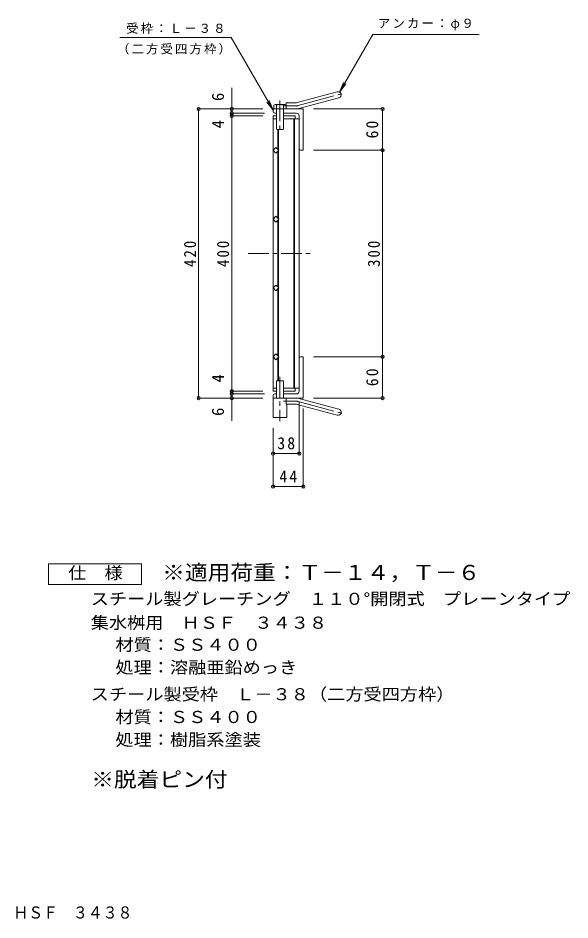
# Model space of a CAD drawing. Units: millimetres, scale not verified. Extents: x -958 to 877, y -823 to 616.
# Drawn here: x 76 to 877, y -823 to 488 of the extents above; entities that cross this region are included whole.
import ezdxf
from ezdxf.enums import TextEntityAlignment as Align

# ---------------------------------------------------------------- set-up
doc = ezdxf.new("R2010")
doc.units = ezdxf.units.MM
doc.header["$LTSCALE"] = 6
doc.header["$PDMODE"] = 32
doc.header["$PDSIZE"] = 4.8
doc.linetypes.add('CHAIN1', pattern=[8, 5, -1, 1, -1])
doc.linetypes.add('CHAIN2', pattern=[12, 9, -1, 1, -1])
for name, color, linetype, lineweight in [('A-1', 2, 'Continuous', 9), ('A-2', 3, 'Continuous', 9), ('A-4', 7, 'Continuous', 9), ('A-5', 7, 'Continuous', 9), ('A-9', 4, 'Continuous', 9), ('F-4_F-4ﾚｲﾔ', 2, 'Continuous', 9)]:
    doc.layers.add(name, color=color, linetype=linetype, lineweight=lineweight)
doc.layers.add('F-5_F-5ﾚｲﾔ', color=2, linetype='Continuous')
doc.styles.add('ＭＳ ゴシック', font='')
doc.styles.get('ＭＳ ゴシック').set_extended_font_data('MS Gothic')

msp = doc.modelspace()

# ---------------------------------------------------------------- linework, layer by layer
at = {"layer": 'A-1'}
for p, q in [((481.09, 364.89), (539.281, 380.482)), ((483.42, 356.196), (541.611, 371.789)), ((445.946, 352.083), (445.946, 355.583)), ((489.946, 355.583), (445.946, 355.583)), ((464.946, 355.583), (464.946, 364.583)), ((478.761, 364.583), (464.946, 364.583)), ((489.946, 355.583), (489.946, 295.583)), ((450.946, 349.583), (448.446, 349.583)), ((479.946, 349.583), (460.946, 349.583)), ((483.946, 345.583), (483.946, 298.083)), ((486.446, 295.583), (489.946, 295.583)), ((483.946, -54.417), (483.946, -6.917)), ((486.446, -4.417), (489.946, -4.417)), ((489.946, -64.417), (489.946, -4.417)), ((445.946, -60.917), (445.946, -64.417)), ((489.946, -64.417), (445.946, -64.417)), ((450.946, -58.418), (448.446, -58.418)), ((479.946, -58.418), (460.946, -58.418)), ((464.946, -64.417), (464.946, -73.417)), ((483.42, -65.031), (541.611, -80.623)), ((478.761, -73.417), (464.946, -73.417)), ((481.09, -73.724), (539.281, -89.316))]:
    msp.add_line(p, q, dxfattribs=at)
at = {"layer": 'A-1', "linetype": 'CHAIN2'}
for p, q in [((482.255, 360.543), (547.422, 378.004)), ((478.761, 360.083), (461.141, 360.083)), ((478.761, -68.917), (461.141, -68.917)), ((482.255, -69.377), (547.422, -86.839))]:
    msp.add_line(p, q, dxfattribs=at)
at = {"layer": 'A-1'}
for centre, radius, start, end in [((540.446, 376.135), 4.5, 285.00014, 104.99991), ((478.761, 373.583), 9, 270, 285.00002), ((478.761, 373.583), 18, 270, 285), ((448.446, 352.083), 2.5, 180, 270), ((479.946, 345.583), 4, 0, 90), ((486.446, 298.083), 2.5, 180, 270), ((486.446, -6.917), 2.5, 90, 180), ((448.446, -60.917), 2.5, 90, 180), ((478.761, -82.418), 18, 75, 90), ((479.946, -54.417), 4, 270, 0), ((478.761, -82.418), 9, 74.99998, 90), ((540.446, -84.97), 4.5, 255.00009, 74.99986)]:
    msp.add_arc(centre, radius, start, end, dxfattribs=at)
at = {"layer": 'A-1', "linetype": 'CHAIN2'}
for centre, start, end in [((478.761, 373.583), 270, 284.99995), ((478.761, -82.417), 75.00005, 90)]:
    msp.add_arc(centre, 13.5, start, end, dxfattribs=at)
at = {"layer": 'A-2'}
for p, q in [((445.946, 345.583), (445.946, -54.417)), ((445.946, 345.583), (450.946, 345.583)), ((445.946, 341.083), (450.946, 341.083)), ((460.946, 345.583), (477.946, 345.583)), ((460.946, 341.083), (483.946, 341.083)), ((475.946, 341.083), (475.946, -49.917)), ((476.946, 341.083), (476.946, -49.917)), ((477.946, 345.583), (477.946, 341.083)), ((483.946, 341.083), (483.946, -49.917)), ((452.946, 325.583), (452.946, 297.068)), ((453.946, 325.583), (453.946, 296.068)), ((452.946, 294.098), (452.946, 197.068)), ((453.946, 295.098), (453.946, 196.068)), ((452.946, 194.098), (452.946, 97.068)), ((453.946, 195.098), (453.946, 96.068)), ((452.946, 94.098), (452.946, 94.098)), ((452.946, -2.932), (452.946, 94.097)), ((453.946, -3.932), (453.946, 95.097)), ((452.946, -39.418), (452.946, -5.903)), ((453.946, -39.418), (453.946, -4.903)), ((445.946, -49.917), (450.946, -49.917)), ((460.946, -49.917), (483.946, -49.917)), ((477.946, -49.917), (477.946, -54.417)), ((445.946, -54.417), (450.946, -54.417)), ((460.946, -54.417), (477.946, -54.417))]:
    msp.add_line(p, q, dxfattribs=at)
at = {"layer": 'A-2', "linetype": 'CHAIN1'}
msp.add_line((409.702, 145.583), (502.83, 145.583), dxfattribs=at)
at = {"layer": 'A-2'}
for points in [[(454.431, 295.583), (450.189, 291.34), (445.946, 295.583), (450.189, 299.826)], [(454.431, 195.583), (450.189, 191.341), (445.946, 195.583), (450.189, 199.826)], [(454.431, 95.583), (450.189, 91.341), (445.946, 95.583), (450.189, 99.826)], [(454.431, -4.417), (450.189, -0.175), (445.946, -4.417), (450.189, -8.66)]]:
    msp.add_lwpolyline(points, close=True, dxfattribs=at)
at = {"layer": 'A-4'}
for p, q in [((385.946, -97.483), (385.946, 386.377)), ((430.946, 355.583), (336.146, 355.583)), ((337.946, -64.418), (337.946, 355.583)), ((504.946, 355.583), (606.746, 355.583)), ((604.946, -64.417), (604.946, 355.583)), ((433.446, 349.583), (384.146, 349.583)), ((430.946, 345.583), (384.146, 345.583)), ((504.946, 295.583), (606.746, 295.583)), ((504.946, -4.417), (606.746, -4.417)), ((430.946, -64.418), (336.146, -64.418)), ((430.946, -54.417), (384.146, -54.417)), ((433.446, -58.417), (384.146, -58.417)), ((504.946, -64.417), (606.746, -64.417)), ((483.946, -69.417), (483.946, -146.818)), ((489.946, -79.417), (489.946, -194.818)), ((445.946, -107.418), (445.946, -194.818)), ((445.946, -145.018), (483.946, -145.018)), ((445.946, -193.018), (489.946, -193.018))]:
    msp.add_line(p, q, dxfattribs=at)
for p in [(337.946, 355.583), (385.946, 355.583), (604.946, 355.583), (385.946, 349.583), (385.946, 345.583), (604.946, 295.583), (604.946, -4.417), (385.946, -54.417), (337.946, -64.418), (385.946, -58.417), (385.946, -64.418), (604.946, -64.417), (445.946, -145.018), (483.946, -145.018), (445.946, -193.018), (489.946, -193.018)]:
    msp.add_point(p, dxfattribs=at)
at = {"layer": 'A-5'}
for p, q in [((385.018, 459.363), (223.528, 459.363)), ((445.946, 353.833), (385.018, 459.363)), ((542.696, 380.033), (591.044, 463.775)), ((591.044, 463.775), (745.472, 463.775)), ((542.696, 380.033), (548.436, 393.891)), ((542.696, 380.033), (551.827, 391.933)), ((445.946, 353.833), (440.206, 367.691)), ((445.946, 353.833), (436.814, 365.733))]:
    msp.add_line(p, q, dxfattribs=at)
at = {"layer": 'A-9', "linetype": 'CHAIN1'}
for p, q in [((455.946, 367.723), (455.946, 322.05)), ((455.946, -33.487), (455.946, -97.85))]:
    msp.add_line(p, q, dxfattribs=at)
at = {"layer": 'A-9'}
for p, q in [((447.061, 361.24), (447.061, 355.583)), ((462.888, 361.983), (449.004, 361.983)), ((450.946, 326.395), (450.946, 361.24)), ((460.946, 326.395), (460.946, 361.24)), ((464.831, 361.24), (464.831, 355.583)), ((451.758, 325.583), (450.946, 326.395)), ((451.758, 325.583), (460.134, 325.583)), ((460.134, 325.583), (460.946, 326.395)), ((460.946, -39.418), (450.946, -39.418)), ((450.946, -64.418), (450.946, -39.418)), ((460.946, -64.418), (460.946, -39.418)), ((465.946, -73.418), (465.946, -92.418))]:
    msp.add_line(p, q, dxfattribs=at)
msp.add_lwpolyline([(445.946, -64.418), (445.946, -92.418), (465.946, -92.418)], dxfattribs=at)
for centre, radius, start, end in [((449.004, 359.073), 2.91, 48.12389, 131.8763), ((455.946, 344.793), 17.19, 73.09029, 106.90971), ((462.888, 359.073), 2.91, 48.1237, 131.87611)]:
    msp.add_arc(centre, radius, start, end, dxfattribs=at)
at = {"layer": 'F-4_F-4ﾚｲﾔ'}
msp.add_lwpolyline([(119.959, -335.42), (119.959, -305.42), (254.959, -305.42), (254.959, -335.42)], close=True, dxfattribs=at)

# ---------------------------------------------------------------- texts
at = {"layer": 'A-4', "color": 2, "style": 'ＭＳ ゴシック'}
for s, p in [('6', (379.946, 367.165)), ('4', (379.946, 327.461)), ('4', (379.946, -41.768)), ('6', (379.946, -90.398))]:
    msp.add_text(s, height=17.6, rotation=90, dxfattribs=at).set_placement(p, align=Align.BOTTOM_LEFT)
at = {"layer": 'A-4', "color": 2, "char_height": 17.6, "attachment_point": 7, "rotation": 90, "style": 'ＭＳ ゴシック'}
for s, insert in [('\\T1.27;\\W0.95;60', (598.946, 312.833)), ('\\T1.27;\\W0.9;420', (334.346, 126.083)), ('\\T1.27;\\W0.9;400', (382.346, 126.083)), ('\\T1.27;\\W0.9;300', (601.346, 126.083)), ('\\T1.27;\\W0.95;60', (598.946, -47.167))]:
    msp.add_mtext(s, dxfattribs=dict(at, insert=insert))
at = {"layer": 'A-4', "color": 2, "char_height": 17.6, "attachment_point": 7, "style": 'ＭＳ ゴシック'}
for s, insert in [('\\T1.27;\\W0.95;38', (452.196, -139.018)), ('\\T1.27;\\W0.95;44', (455.196, -187.018))]:
    msp.add_mtext(s, dxfattribs=dict(at, insert=insert))
at = {"layer": 'A-5', "char_height": 13.2, "attachment_point": 7, "style": 'ＭＳ ゴシック'}
for s, insert in [('\\T1.17;アンカー：φ９', (598.284, 469.978)), ('\\T1.17;受枠：Ｌ－３８', (232.598, 464.78)), ('\\T1.17;（二方受四方枠）', (219.391, 434.553))]:
    msp.add_mtext(s, dxfattribs=dict(at, insert=insert))
at = {"layer": 'F-4_F-4ﾚｲﾔ', "style": 'ＭＳ ゴシック', "width": 1.1}
for s, p in [('仕\u3000様', (148.459, -332.421)), ('スチール製グレーチング\u3000１１０°開閉式\u3000プレーンタイプ', (181.212, -370.172)), ('集水桝用\u3000ＨＳＦ\u3000３４３８', (181.212, -404.86)), ('材質：ＳＳ４００', (217.04, -436.842)), ('処理：溶融亜鉛めっき', (217.04, -469.842)), ('スチール製受枠\u3000Ｌ－３８（二方受四方枠）', (181.213, -508.843)), ('材質：ＳＳ４００', (217.04, -541.843)), ('処理：樹脂系塗装', (217.04, -574.843))]:
    msp.add_text(s, height=17.6, dxfattribs=at).set_placement(p, align=Align.BOTTOM_LEFT)
at = {"layer": 'F-4_F-4ﾚｲﾔ', "color": 3, "style": 'ＭＳ ゴシック', "width": 1.1}
msp.add_text('※脱着ピン付', height=21.99, dxfattribs=at).set_placement((181.97, -636.057), align=Align.BOTTOM_LEFT)
at = {"layer": 'F-5_F-5ﾚｲﾔ', "color": 3, "style": 'ＭＳ ゴシック', "width": 1.1}
msp.add_text('※適用荷重：Ｔ－１４，Ｔ－６', height=21.99, dxfattribs=at).set_placement((284.959, -335.42), align=Align.BOTTOM_LEFT)
at = {"layer": 'F-5_F-5ﾚｲﾔ', "style": 'ＭＳ ゴシック', "width": 0.9}
msp.add_text('集水桝用\u3000ＨＳＦ\u3000３４３８', height=17.6, dxfattribs=at).set_placement((-39.071, -825.907), align=Align.BOTTOM_LEFT)

doc.saveas('drawing.dxf')
